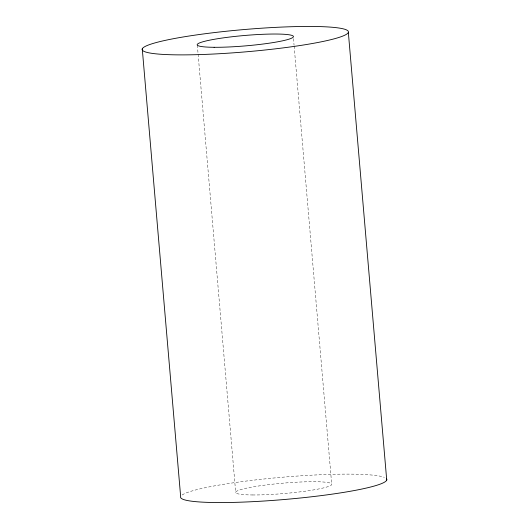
<?xml version="1.0" encoding="UTF-8"?>
<svg xmlns="http://www.w3.org/2000/svg" width="529" height="529" viewBox="0 0 529 529"><rect width="100%" height="100%" fill="white"/><g stroke="black" fill="none" stroke-linecap="round" stroke-linejoin="round"><path stroke-width="0.4" stroke-dasharray="2.65 1.98" d="M293.496 38.65L294.058 45.23M294.131 46.056L331.663 483.856M197.337 45.144L198.044 53.376M198.111 54.196L235.716 492.823M182.108 495.012A103.505 11.175 -4.9 0 1 281.316 477.323A103.505 11.175 -4.9 0 1 384.345 477.37M252.485 494.965A48.304 5.217 -4.9 0 0 331.022 485.278A48.304 5.217 -4.9 0 0 267.562 484.776A48.304 5.217 -4.9 0 0 252.485 494.965"/><path stroke-width="0.79" d="M348.346 32.408A103.505 11.175 -4.9 0 1 190.004 54.818A103.505 11.175 -4.9 0 1 197.582 34.762A103.505 11.175 -4.9 0 1 348.346 32.408L386.725 480.087M142.275 48.913L180.653 496.592A103.505 11.175 -4.9 0 0 286.063 499.356A103.505 11.175 -4.9 0 0 386.415 478.646M214.106 47.293A48.304 5.217 -4.9 0 0 292.643 37.599A48.304 5.217 -4.9 0 0 229.183 37.096A48.304 5.217 -4.9 0 0 214.106 47.293"/></g></svg>
